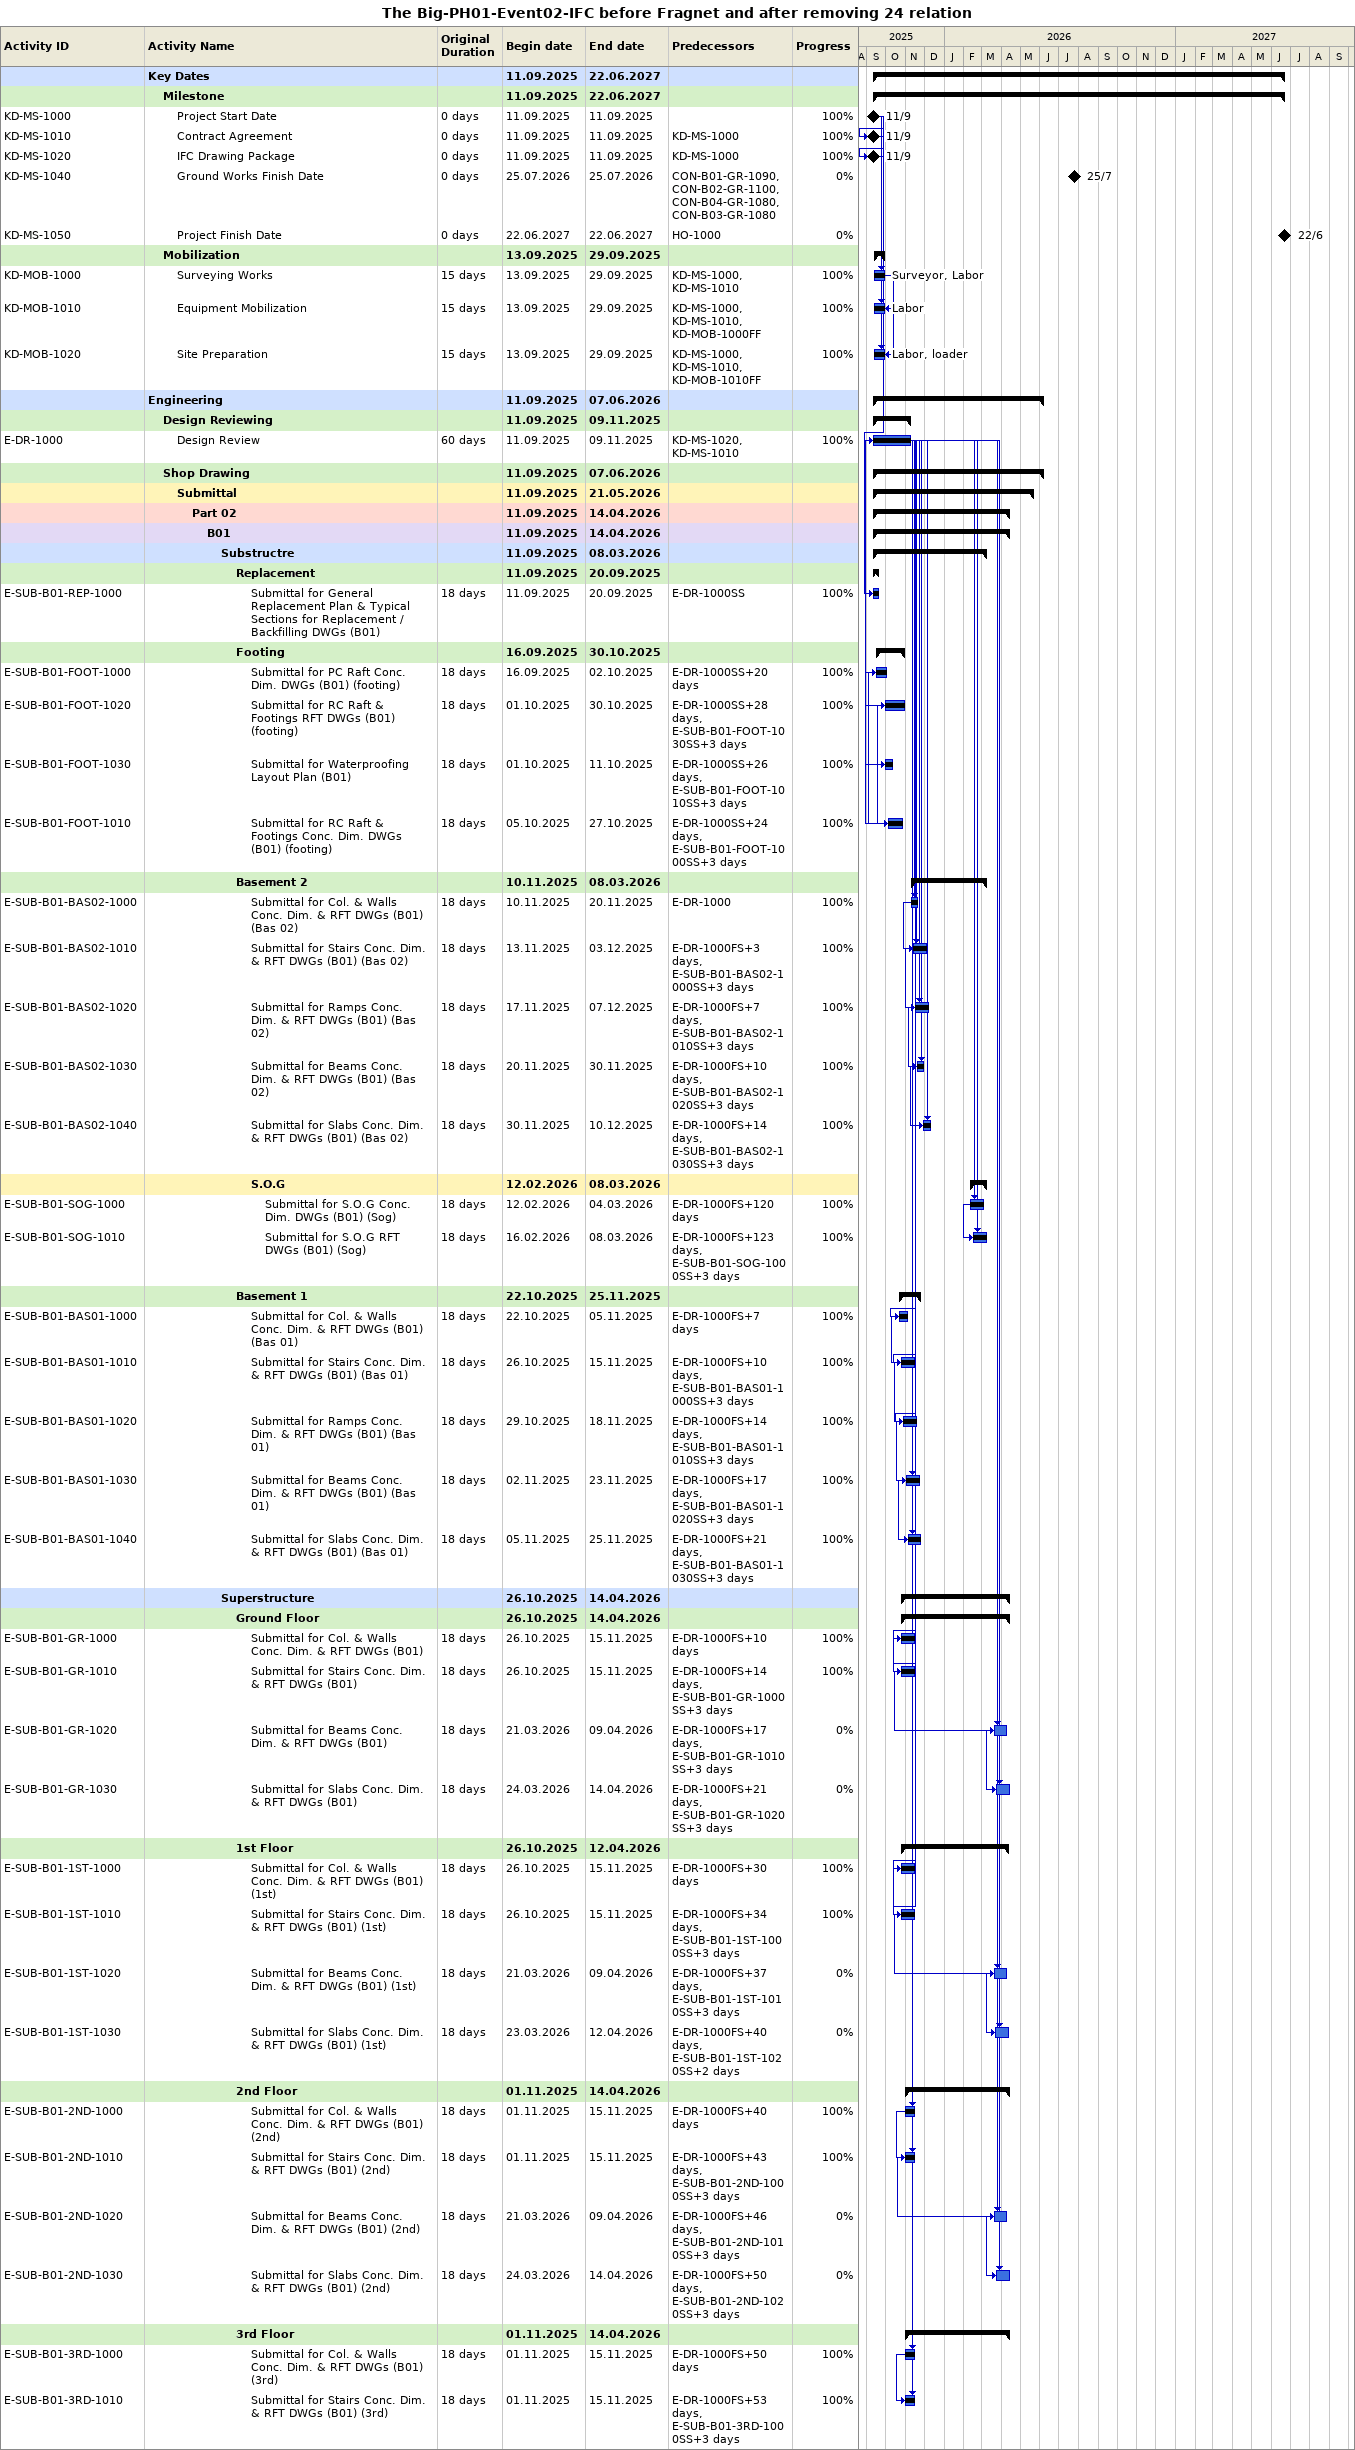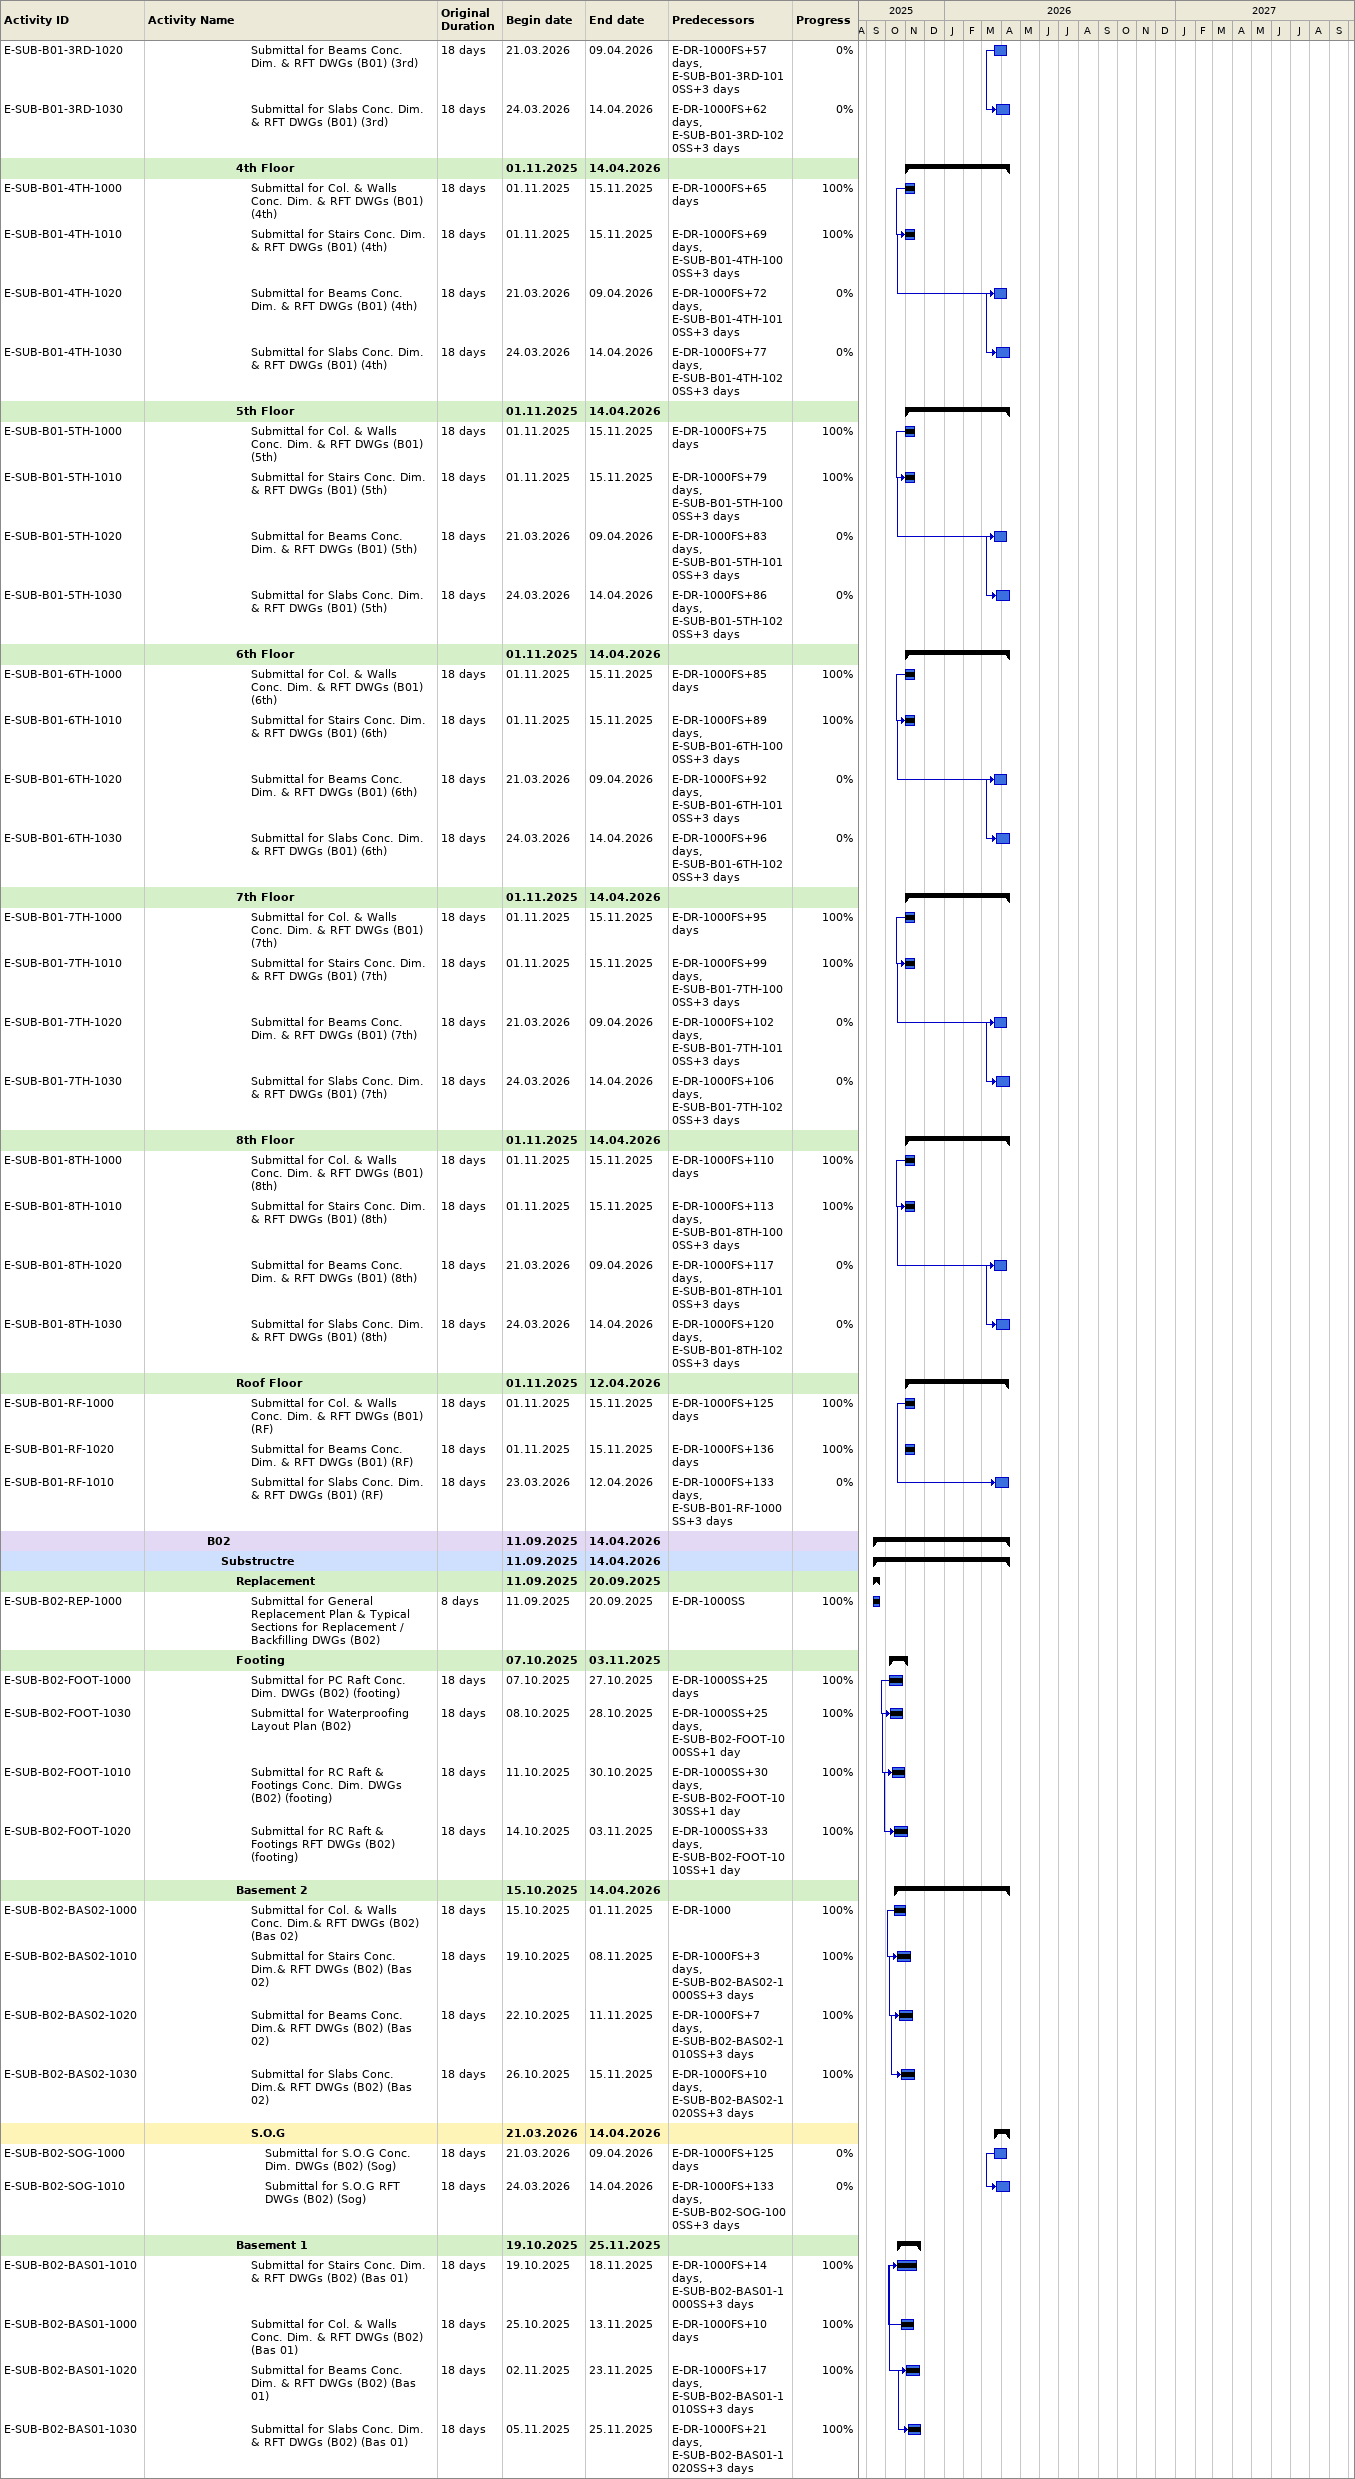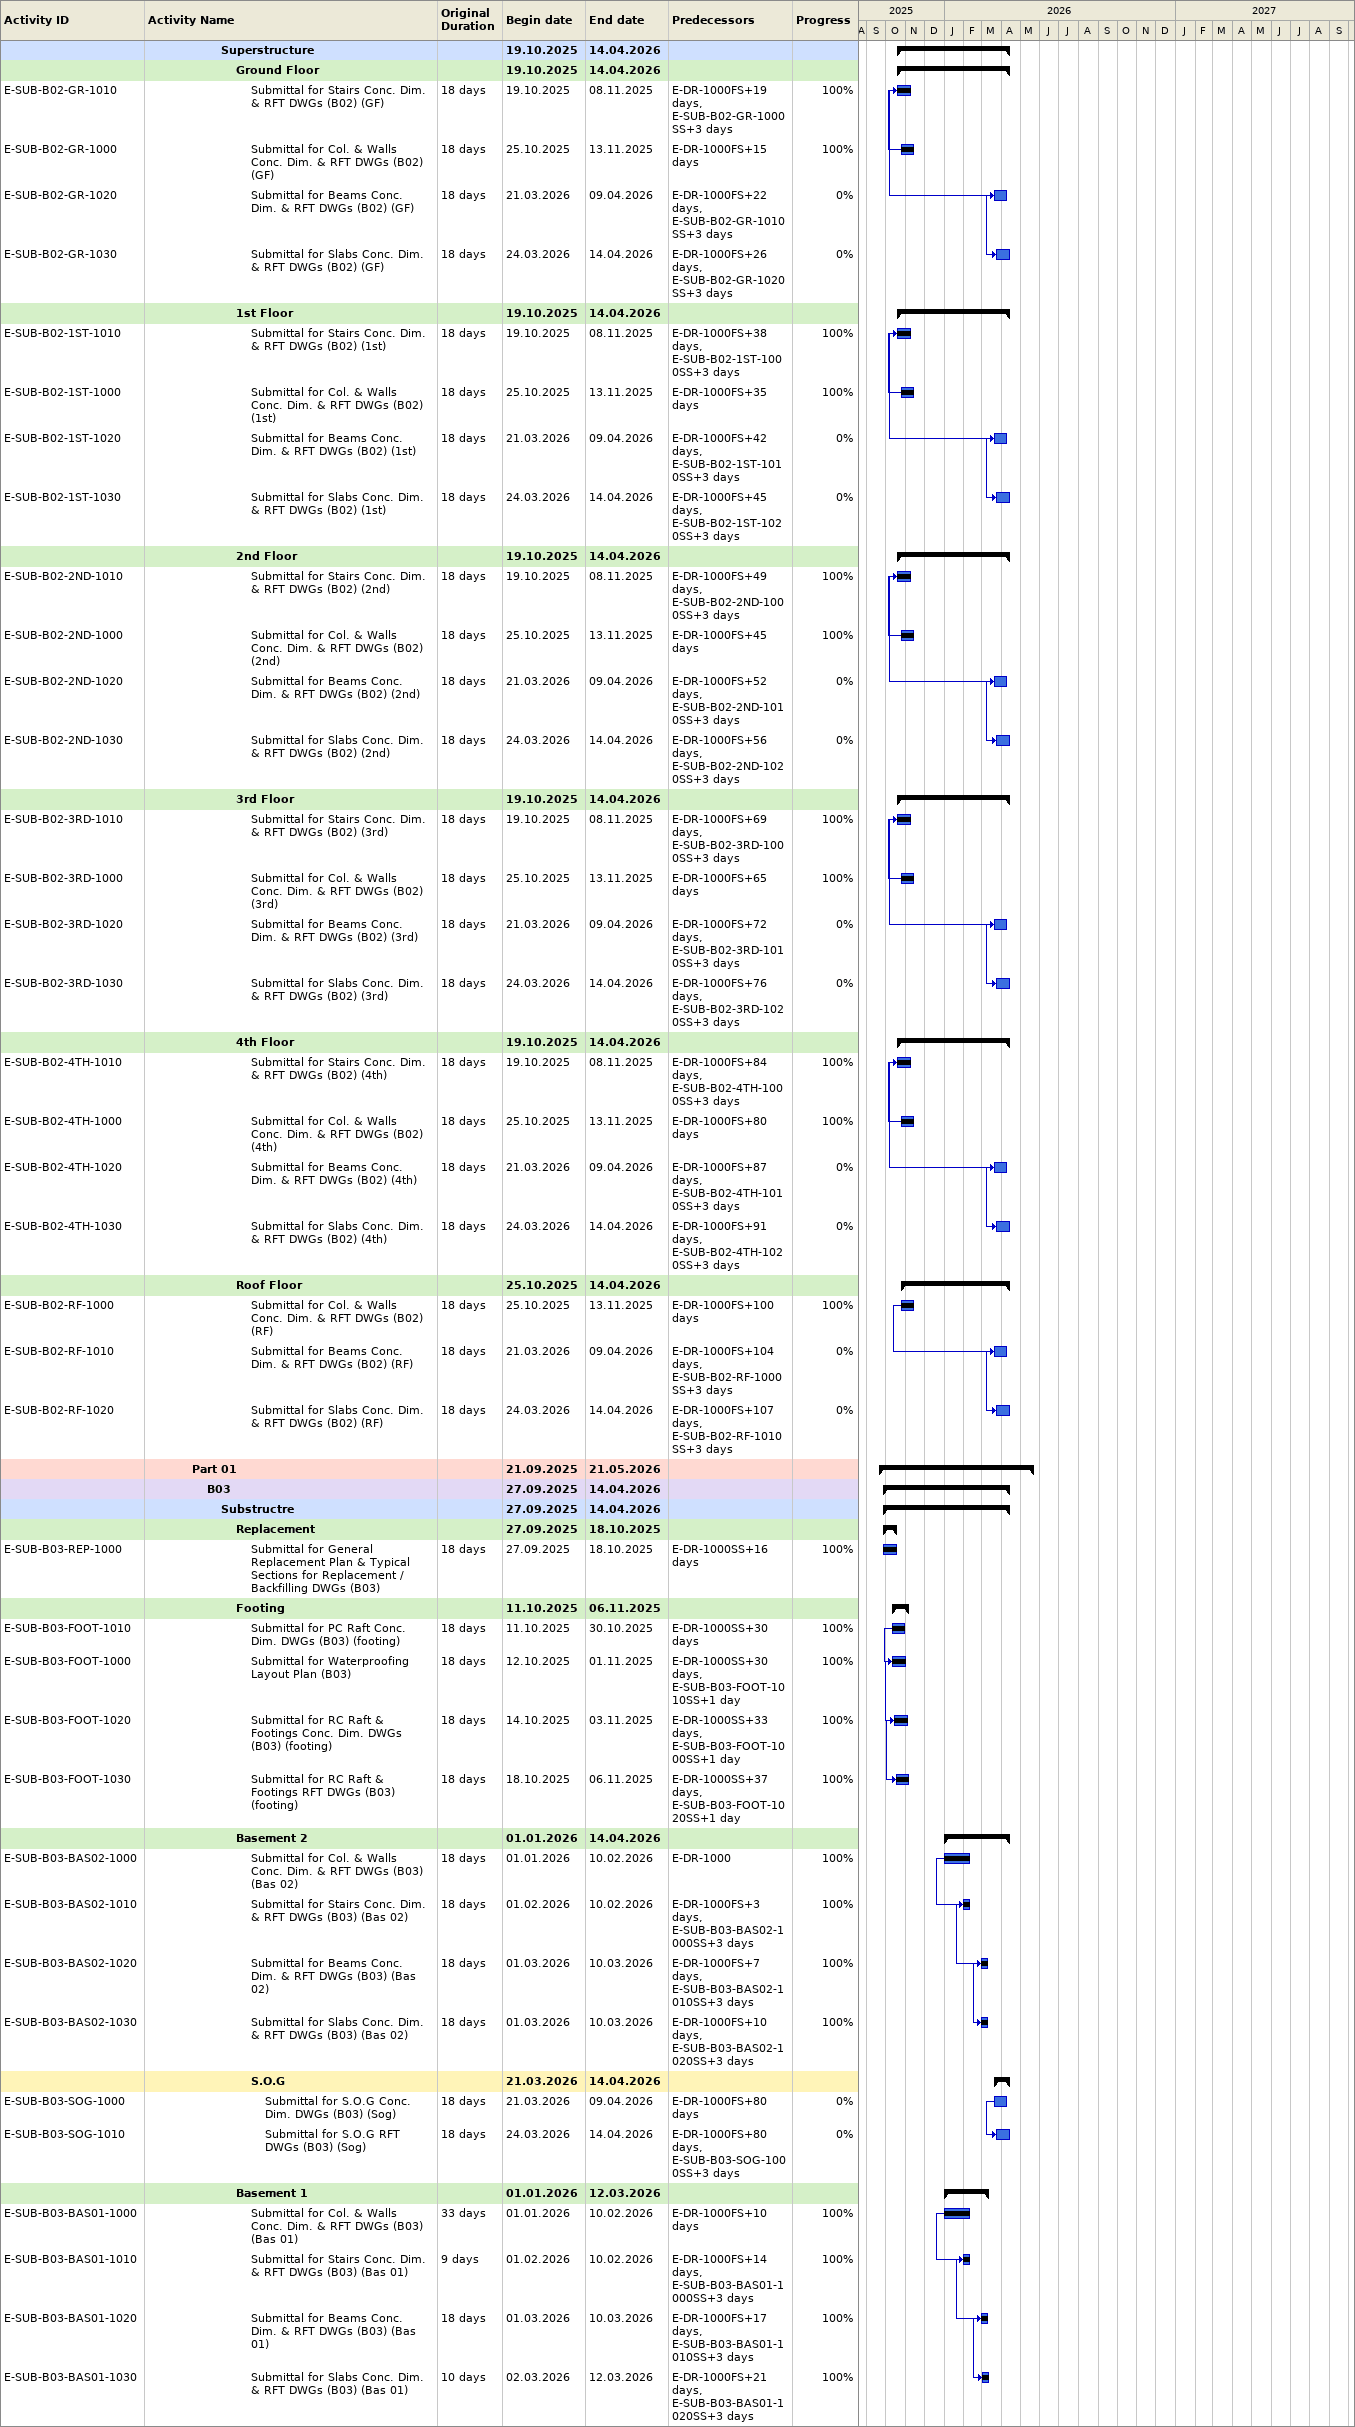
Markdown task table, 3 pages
The Big-PH01-Event02-IFC before Fragnet and after removing 24 relation

| ID | Level | Task | Original duration | Start | Finish | Predecessors | Resources | % complete |
|---|---|---|---|---|---|---|---|---|
|  | 1 | **Key Dates** |  | 2025-09-11 | 2027-06-22 |  |  |  |
|  | 2 | **Milestone** |  | 2025-09-11 | 2027-06-22 |  |  |  |
| KD-MS-1000 | 3 | Project Start Date | 0d | 2025-09-11 | 2025-09-11 |  |  | 100 |
| KD-MS-1010 | 3 | Contract Agreement | 0d | 2025-09-11 | 2025-09-11 | KD-MS-1000 |  | 100 |
| KD-MS-1020 | 3 | IFC Drawing Package | 0d | 2025-09-11 | 2025-09-11 | KD-MS-1000 |  | 100 |
| KD-MS-1040 | 3 | Ground Works Finish Date | 0d | 2026-07-25 | 2026-07-25 | CON-B01-GR-1090, CON-B02-GR-1100, CON-B04-GR-1080, CON-B03-GR-1080 |  | 0 |
| KD-MS-1050 | 3 | Project Finish Date | 0d | 2027-06-22 | 2027-06-22 | HO-1000 |  | 0 |
|  | 2 | **Mobilization** |  | 2025-09-13 | 2025-09-29 |  |  |  |
| KD-MOB-1000 | 3 | Surveying Works | 15d | 2025-09-13 | 2025-09-29 | KD-MS-1000, KD-MS-1010 | Surveyor, Labor | 100 |
| KD-MOB-1010 | 3 | Equipment Mobilization | 15d | 2025-09-13 | 2025-09-29 | KD-MS-1000, KD-MS-1010, KD-MOB-1000FF | Labor | 100 |
| KD-MOB-1020 | 3 | Site Preparation | 15d | 2025-09-13 | 2025-09-29 | KD-MS-1000, KD-MS-1010, KD-MOB-1010FF | Labor, loader | 100 |
|  | 1 | **Engineering** |  | 2025-09-11 | 2026-06-07 |  |  |  |
|  | 2 | **Design Reviewing** |  | 2025-09-11 | 2025-11-09 |  |  |  |
| E-DR-1000 | 3 | Design Review | 60d | 2025-09-11 | 2025-11-09 | KD-MS-1020, KD-MS-1010 |  | 100 |
|  | 2 | **Shop Drawing** |  | 2025-09-11 | 2026-06-07 |  |  |  |
|  | 3 | **Submittal** |  | 2025-09-11 | 2026-05-21 |  |  |  |
|  | 4 | **Part 02** |  | 2025-09-11 | 2026-04-14 |  |  |  |
|  | 5 | **B01** |  | 2025-09-11 | 2026-04-14 |  |  |  |
|  | 6 | **Substructre** |  | 2025-09-11 | 2026-03-08 |  |  |  |
|  | 7 | **Replacement** |  | 2025-09-11 | 2025-09-20 |  |  |  |
| E-SUB-B01-REP-1000 | 8 | Submittal for General Replacement Plan & Typical Sections for Replacement / Backfilling DWGs (B01) | 18d | 2025-09-11 | 2025-09-20 | E-DR-1000SS |  | 100 |
|  | 7 | **Footing** |  | 2025-09-16 | 2025-10-30 |  |  |  |
| E-SUB-B01-FOOT-1000 | 8 | Submittal for PC Raft Conc. Dim. DWGs (B01) (footing) | 18d | 2025-09-16 | 2025-10-02 | E-DR-1000SS+20d |  | 100 |
| E-SUB-B01-FOOT-1020 | 8 | Submittal for RC Raft & Footings RFT DWGs (B01) (footing) | 18d | 2025-10-01 | 2025-10-30 | E-DR-1000SS+28d, E-SUB-B01-FOOT-1030SS+3d |  | 100 |
| E-SUB-B01-FOOT-1030 | 8 | Submittal for Waterproofing Layout Plan (B01) | 18d | 2025-10-01 | 2025-10-11 | E-DR-1000SS+26d, E-SUB-B01-FOOT-1010SS+3d |  | 100 |
| E-SUB-B01-FOOT-1010 | 8 | Submittal for RC Raft & Footings Conc. Dim. DWGs (B01) (footing) | 18d | 2025-10-05 | 2025-10-27 | E-DR-1000SS+24d, E-SUB-B01-FOOT-1000SS+3d |  | 100 |
|  | 7 | **Basement 2** |  | 2025-11-10 | 2026-03-08 |  |  |  |
| E-SUB-B01-BAS02-1000 | 8 | Submittal for Col. & Walls Conc. Dim. & RFT DWGs (B01) (Bas 02) | 18d | 2025-11-10 | 2025-11-20 | E-DR-1000 |  | 100 |
| E-SUB-B01-BAS02-1010 | 8 | Submittal for Stairs Conc. Dim. & RFT DWGs (B01) (Bas 02) | 18d | 2025-11-13 | 2025-12-03 | E-DR-1000FS+3d, E-SUB-B01-BAS02-1000SS+3d |  | 100 |
| E-SUB-B01-BAS02-1020 | 8 | Submittal for Ramps Conc. Dim. & RFT DWGs (B01) (Bas 02) | 18d | 2025-11-17 | 2025-12-07 | E-DR-1000FS+7d, E-SUB-B01-BAS02-1010SS+3d |  | 100 |
| E-SUB-B01-BAS02-1030 | 8 | Submittal for Beams Conc. Dim. & RFT DWGs (B01) (Bas 02) | 18d | 2025-11-20 | 2025-11-30 | E-DR-1000FS+10d, E-SUB-B01-BAS02-1020SS+3d |  | 100 |
| E-SUB-B01-BAS02-1040 | 8 | Submittal for Slabs Conc. Dim. & RFT DWGs (B01) (Bas 02) | 18d | 2025-11-30 | 2025-12-10 | E-DR-1000FS+14d, E-SUB-B01-BAS02-1030SS+3d |  | 100 |
|  | 8 | **S.O.G** |  | 2026-02-12 | 2026-03-08 |  |  |  |
| E-SUB-B01-SOG-1000 | 9 | Submittal for S.O.G Conc. Dim. DWGs (B01) (Sog) | 18d | 2026-02-12 | 2026-03-04 | E-DR-1000FS+120d |  | 100 |
| E-SUB-B01-SOG-1010 | 9 | Submittal for S.O.G RFT DWGs (B01) (Sog) | 18d | 2026-02-16 | 2026-03-08 | E-DR-1000FS+123d, E-SUB-B01-SOG-1000SS+3d |  | 100 |
|  | 7 | **Basement 1** |  | 2025-10-22 | 2025-11-25 |  |  |  |
| E-SUB-B01-BAS01-1000 | 8 | Submittal for Col. & Walls Conc. Dim. & RFT DWGs (B01) (Bas 01) | 18d | 2025-10-22 | 2025-11-05 | E-DR-1000FS+7d |  | 100 |
| E-SUB-B01-BAS01-1010 | 8 | Submittal for Stairs Conc. Dim. & RFT DWGs (B01) (Bas 01) | 18d | 2025-10-26 | 2025-11-15 | E-DR-1000FS+10d, E-SUB-B01-BAS01-1000SS+3d |  | 100 |
| E-SUB-B01-BAS01-1020 | 8 | Submittal for Ramps Conc. Dim. & RFT DWGs (B01) (Bas 01) | 18d | 2025-10-29 | 2025-11-18 | E-DR-1000FS+14d, E-SUB-B01-BAS01-1010SS+3d |  | 100 |
| E-SUB-B01-BAS01-1030 | 8 | Submittal for Beams Conc. Dim. & RFT DWGs (B01) (Bas 01) | 18d | 2025-11-02 | 2025-11-23 | E-DR-1000FS+17d, E-SUB-B01-BAS01-1020SS+3d |  | 100 |
| E-SUB-B01-BAS01-1040 | 8 | Submittal for Slabs Conc. Dim. & RFT DWGs (B01) (Bas 01) | 18d | 2025-11-05 | 2025-11-25 | E-DR-1000FS+21d, E-SUB-B01-BAS01-1030SS+3d |  | 100 |
|  | 6 | **Superstructure** |  | 2025-10-26 | 2026-04-14 |  |  |  |
|  | 7 | **Ground Floor** |  | 2025-10-26 | 2026-04-14 |  |  |  |
| E-SUB-B01-GR-1000 | 8 | Submittal for Col. & Walls Conc. Dim. & RFT DWGs (B01) | 18d | 2025-10-26 | 2025-11-15 | E-DR-1000FS+10d |  | 100 |
| E-SUB-B01-GR-1010 | 8 | Submittal for Stairs Conc. Dim. & RFT DWGs (B01) | 18d | 2025-10-26 | 2025-11-15 | E-DR-1000FS+14d, E-SUB-B01-GR-1000SS+3d |  | 100 |
| E-SUB-B01-GR-1020 | 8 | Submittal for Beams Conc. Dim. & RFT DWGs (B01) | 18d | 2026-03-21 | 2026-04-09 | E-DR-1000FS+17d, E-SUB-B01-GR-1010SS+3d |  | 0 |
| E-SUB-B01-GR-1030 | 8 | Submittal for Slabs Conc. Dim. & RFT DWGs (B01) | 18d | 2026-03-24 | 2026-04-14 | E-DR-1000FS+21d, E-SUB-B01-GR-1020SS+3d |  | 0 |
|  | 7 | **1st Floor** |  | 2025-10-26 | 2026-04-12 |  |  |  |
| E-SUB-B01-1ST-1000 | 8 | Submittal for Col. & Walls Conc. Dim. & RFT DWGs (B01) (1st) | 18d | 2025-10-26 | 2025-11-15 | E-DR-1000FS+30d |  | 100 |
| E-SUB-B01-1ST-1010 | 8 | Submittal for Stairs Conc. Dim. & RFT DWGs (B01) (1st) | 18d | 2025-10-26 | 2025-11-15 | E-DR-1000FS+34d, E-SUB-B01-1ST-1000SS+3d |  | 100 |
| E-SUB-B01-1ST-1020 | 8 | Submittal for Beams Conc. Dim. & RFT DWGs (B01) (1st) | 18d | 2026-03-21 | 2026-04-09 | E-DR-1000FS+37d, E-SUB-B01-1ST-1010SS+3d |  | 0 |
| E-SUB-B01-1ST-1030 | 8 | Submittal for Slabs Conc. Dim. & RFT DWGs (B01) (1st) | 18d | 2026-03-23 | 2026-04-12 | E-DR-1000FS+40d, E-SUB-B01-1ST-1020SS+2d |  | 0 |
|  | 7 | **2nd Floor** |  | 2025-11-01 | 2026-04-14 |  |  |  |
| E-SUB-B01-2ND-1000 | 8 | Submittal for Col. & Walls Conc. Dim. & RFT DWGs (B01) (2nd) | 18d | 2025-11-01 | 2025-11-15 | E-DR-1000FS+40d |  | 100 |
| E-SUB-B01-2ND-1010 | 8 | Submittal for Stairs Conc. Dim. & RFT DWGs (B01) (2nd) | 18d | 2025-11-01 | 2025-11-15 | E-DR-1000FS+43d, E-SUB-B01-2ND-1000SS+3d |  | 100 |
| E-SUB-B01-2ND-1020 | 8 | Submittal for Beams Conc. Dim. & RFT DWGs (B01) (2nd) | 18d | 2026-03-21 | 2026-04-09 | E-DR-1000FS+46d, E-SUB-B01-2ND-1010SS+3d |  | 0 |
| E-SUB-B01-2ND-1030 | 8 | Submittal for Slabs Conc. Dim. & RFT DWGs (B01) (2nd) | 18d | 2026-03-24 | 2026-04-14 | E-DR-1000FS+50d, E-SUB-B01-2ND-1020SS+3d |  | 0 |
|  | 7 | **3rd Floor** |  | 2025-11-01 | 2026-04-14 |  |  |  |
| E-SUB-B01-3RD-1000 | 8 | Submittal for Col. & Walls Conc. Dim. & RFT DWGs (B01) (3rd) | 18d | 2025-11-01 | 2025-11-15 | E-DR-1000FS+50d |  | 100 |
| E-SUB-B01-3RD-1010 | 8 | Submittal for Stairs Conc. Dim. & RFT DWGs (B01) (3rd) | 18d | 2025-11-01 | 2025-11-15 | E-DR-1000FS+53d, E-SUB-B01-3RD-1000SS+3d |  | 100 |
| E-SUB-B01-3RD-1020 | 8 | Submittal for Beams Conc. Dim. & RFT DWGs (B01) (3rd) | 18d | 2026-03-21 | 2026-04-09 | E-DR-1000FS+57d, E-SUB-B01-3RD-1010SS+3d |  | 0 |
| E-SUB-B01-3RD-1030 | 8 | Submittal for Slabs Conc. Dim. & RFT DWGs (B01) (3rd) | 18d | 2026-03-24 | 2026-04-14 | E-DR-1000FS+62d, E-SUB-B01-3RD-1020SS+3d |  | 0 |
|  | 7 | **4th Floor** |  | 2025-11-01 | 2026-04-14 |  |  |  |
| E-SUB-B01-4TH-1000 | 8 | Submittal for Col. & Walls Conc. Dim. & RFT DWGs (B01) (4th) | 18d | 2025-11-01 | 2025-11-15 | E-DR-1000FS+65d |  | 100 |
| E-SUB-B01-4TH-1010 | 8 | Submittal for Stairs Conc. Dim. & RFT DWGs (B01) (4th) | 18d | 2025-11-01 | 2025-11-15 | E-DR-1000FS+69d, E-SUB-B01-4TH-1000SS+3d |  | 100 |
| E-SUB-B01-4TH-1020 | 8 | Submittal for Beams Conc. Dim. & RFT DWGs (B01) (4th) | 18d | 2026-03-21 | 2026-04-09 | E-DR-1000FS+72d, E-SUB-B01-4TH-1010SS+3d |  | 0 |
| E-SUB-B01-4TH-1030 | 8 | Submittal for Slabs Conc. Dim. & RFT DWGs (B01) (4th) | 18d | 2026-03-24 | 2026-04-14 | E-DR-1000FS+77d, E-SUB-B01-4TH-1020SS+3d |  | 0 |
|  | 7 | **5th Floor** |  | 2025-11-01 | 2026-04-14 |  |  |  |
| E-SUB-B01-5TH-1000 | 8 | Submittal for Col. & Walls Conc. Dim. & RFT DWGs (B01) (5th) | 18d | 2025-11-01 | 2025-11-15 | E-DR-1000FS+75d |  | 100 |
| E-SUB-B01-5TH-1010 | 8 | Submittal for Stairs Conc. Dim. & RFT DWGs (B01) (5th) | 18d | 2025-11-01 | 2025-11-15 | E-DR-1000FS+79d, E-SUB-B01-5TH-1000SS+3d |  | 100 |
| E-SUB-B01-5TH-1020 | 8 | Submittal for Beams Conc. Dim. & RFT DWGs (B01) (5th) | 18d | 2026-03-21 | 2026-04-09 | E-DR-1000FS+83d, E-SUB-B01-5TH-1010SS+3d |  | 0 |
| E-SUB-B01-5TH-1030 | 8 | Submittal for Slabs Conc. Dim. & RFT DWGs (B01) (5th) | 18d | 2026-03-24 | 2026-04-14 | E-DR-1000FS+86d, E-SUB-B01-5TH-1020SS+3d |  | 0 |
|  | 7 | **6th Floor** |  | 2025-11-01 | 2026-04-14 |  |  |  |
| E-SUB-B01-6TH-1000 | 8 | Submittal for Col. & Walls Conc. Dim. & RFT DWGs (B01) (6th) | 18d | 2025-11-01 | 2025-11-15 | E-DR-1000FS+85d |  | 100 |
| E-SUB-B01-6TH-1010 | 8 | Submittal for Stairs Conc. Dim. & RFT DWGs (B01) (6th) | 18d | 2025-11-01 | 2025-11-15 | E-DR-1000FS+89d, E-SUB-B01-6TH-1000SS+3d |  | 100 |
| E-SUB-B01-6TH-1020 | 8 | Submittal for Beams Conc. Dim. & RFT DWGs (B01) (6th) | 18d | 2026-03-21 | 2026-04-09 | E-DR-1000FS+92d, E-SUB-B01-6TH-1010SS+3d |  | 0 |
| E-SUB-B01-6TH-1030 | 8 | Submittal for Slabs Conc. Dim. & RFT DWGs (B01) (6th) | 18d | 2026-03-24 | 2026-04-14 | E-DR-1000FS+96d, E-SUB-B01-6TH-1020SS+3d |  | 0 |
|  | 7 | **7th Floor** |  | 2025-11-01 | 2026-04-14 |  |  |  |
| E-SUB-B01-7TH-1000 | 8 | Submittal for Col. & Walls Conc. Dim. & RFT DWGs (B01) (7th) | 18d | 2025-11-01 | 2025-11-15 | E-DR-1000FS+95d |  | 100 |
| E-SUB-B01-7TH-1010 | 8 | Submittal for Stairs Conc. Dim. & RFT DWGs (B01) (7th) | 18d | 2025-11-01 | 2025-11-15 | E-DR-1000FS+99d, E-SUB-B01-7TH-1000SS+3d |  | 100 |
| E-SUB-B01-7TH-1020 | 8 | Submittal for Beams Conc. Dim. & RFT DWGs (B01) (7th) | 18d | 2026-03-21 | 2026-04-09 | E-DR-1000FS+102d, E-SUB-B01-7TH-1010SS+3d |  | 0 |
| E-SUB-B01-7TH-1030 | 8 | Submittal for Slabs Conc. Dim. & RFT DWGs (B01) (7th) | 18d | 2026-03-24 | 2026-04-14 | E-DR-1000FS+106d, E-SUB-B01-7TH-1020SS+3d |  | 0 |
|  | 7 | **8th Floor** |  | 2025-11-01 | 2026-04-14 |  |  |  |
| E-SUB-B01-8TH-1000 | 8 | Submittal for Col. & Walls Conc. Dim. & RFT DWGs (B01) (8th) | 18d | 2025-11-01 | 2025-11-15 | E-DR-1000FS+110d |  | 100 |
| E-SUB-B01-8TH-1010 | 8 | Submittal for Stairs Conc. Dim. & RFT DWGs (B01) (8th) | 18d | 2025-11-01 | 2025-11-15 | E-DR-1000FS+113d, E-SUB-B01-8TH-1000SS+3d |  | 100 |
| E-SUB-B01-8TH-1020 | 8 | Submittal for Beams Conc. Dim. & RFT DWGs (B01) (8th) | 18d | 2026-03-21 | 2026-04-09 | E-DR-1000FS+117d, E-SUB-B01-8TH-1010SS+3d |  | 0 |
| E-SUB-B01-8TH-1030 | 8 | Submittal for Slabs Conc. Dim. & RFT DWGs (B01) (8th) | 18d | 2026-03-24 | 2026-04-14 | E-DR-1000FS+120d, E-SUB-B01-8TH-1020SS+3d |  | 0 |
|  | 7 | **Roof Floor** |  | 2025-11-01 | 2026-04-12 |  |  |  |
| E-SUB-B01-RF-1000 | 8 | Submittal for Col. & Walls Conc. Dim. & RFT DWGs (B01) (RF) | 18d | 2025-11-01 | 2025-11-15 | E-DR-1000FS+125d |  | 100 |
| E-SUB-B01-RF-1020 | 8 | Submittal for Beams Conc. Dim. & RFT DWGs (B01) (RF) | 18d | 2025-11-01 | 2025-11-15 | E-DR-1000FS+136d |  | 100 |
| E-SUB-B01-RF-1010 | 8 | Submittal for Slabs Conc. Dim. & RFT DWGs (B01) (RF) | 18d | 2026-03-23 | 2026-04-12 | E-DR-1000FS+133d, E-SUB-B01-RF-1000SS+3d |  | 0 |
|  | 5 | **B02** |  | 2025-09-11 | 2026-04-14 |  |  |  |
|  | 6 | **Substructre** |  | 2025-09-11 | 2026-04-14 |  |  |  |
|  | 7 | **Replacement** |  | 2025-09-11 | 2025-09-20 |  |  |  |
| E-SUB-B02-REP-1000 | 8 | Submittal for General Replacement Plan & Typical Sections for Replacement / Backfilling DWGs (B02) | 8d | 2025-09-11 | 2025-09-20 | E-DR-1000SS |  | 100 |
|  | 7 | **Footing** |  | 2025-10-07 | 2025-11-03 |  |  |  |
| E-SUB-B02-FOOT-1000 | 8 | Submittal for PC Raft Conc. Dim. DWGs (B02) (footing) | 18d | 2025-10-07 | 2025-10-27 | E-DR-1000SS+25d |  | 100 |
| E-SUB-B02-FOOT-1030 | 8 | Submittal for Waterproofing Layout Plan (B02) | 18d | 2025-10-08 | 2025-10-28 | E-DR-1000SS+25d, E-SUB-B02-FOOT-1000SS+1d |  | 100 |
| E-SUB-B02-FOOT-1010 | 8 | Submittal for RC Raft & Footings Conc. Dim. DWGs (B02) (footing) | 18d | 2025-10-11 | 2025-10-30 | E-DR-1000SS+30d, E-SUB-B02-FOOT-1030SS+1d |  | 100 |
| E-SUB-B02-FOOT-1020 | 8 | Submittal for RC Raft & Footings RFT DWGs (B02) (footing) | 18d | 2025-10-14 | 2025-11-03 | E-DR-1000SS+33d, E-SUB-B02-FOOT-1010SS+1d |  | 100 |
|  | 7 | **Basement 2** |  | 2025-10-15 | 2026-04-14 |  |  |  |
| E-SUB-B02-BAS02-1000 | 8 | Submittal for Col. & Walls Conc. Dim.& RFT DWGs (B02) (Bas 02) | 18d | 2025-10-15 | 2025-11-01 | E-DR-1000 |  | 100 |
| E-SUB-B02-BAS02-1010 | 8 | Submittal for Stairs Conc. Dim.& RFT DWGs (B02) (Bas 02) | 18d | 2025-10-19 | 2025-11-08 | E-DR-1000FS+3d, E-SUB-B02-BAS02-1000SS+3d |  | 100 |
| E-SUB-B02-BAS02-1020 | 8 | Submittal for Beams Conc. Dim.& RFT DWGs (B02) (Bas 02) | 18d | 2025-10-22 | 2025-11-11 | E-DR-1000FS+7d, E-SUB-B02-BAS02-1010SS+3d |  | 100 |
| E-SUB-B02-BAS02-1030 | 8 | Submittal for Slabs Conc. Dim.& RFT DWGs (B02) (Bas 02) | 18d | 2025-10-26 | 2025-11-15 | E-DR-1000FS+10d, E-SUB-B02-BAS02-1020SS+3d |  | 100 |
|  | 8 | **S.O.G** |  | 2026-03-21 | 2026-04-14 |  |  |  |
| E-SUB-B02-SOG-1000 | 9 | Submittal for S.O.G Conc. Dim. DWGs (B02) (Sog) | 18d | 2026-03-21 | 2026-04-09 | E-DR-1000FS+125d |  | 0 |
| E-SUB-B02-SOG-1010 | 9 | Submittal for S.O.G RFT DWGs (B02) (Sog) | 18d | 2026-03-24 | 2026-04-14 | E-DR-1000FS+133d, E-SUB-B02-SOG-1000SS+3d |  | 0 |
|  | 7 | **Basement 1** |  | 2025-10-19 | 2025-11-25 |  |  |  |
| E-SUB-B02-BAS01-1010 | 8 | Submittal for Stairs Conc. Dim. & RFT DWGs (B02) (Bas 01) | 18d | 2025-10-19 | 2025-11-18 | E-DR-1000FS+14d, E-SUB-B02-BAS01-1000SS+3d |  | 100 |
| E-SUB-B02-BAS01-1000 | 8 | Submittal for Col. & Walls Conc. Dim. & RFT DWGs (B02) (Bas 01) | 18d | 2025-10-25 | 2025-11-13 | E-DR-1000FS+10d |  | 100 |
| E-SUB-B02-BAS01-1020 | 8 | Submittal for Beams Conc. Dim. & RFT DWGs (B02) (Bas 01) | 18d | 2025-11-02 | 2025-11-23 | E-DR-1000FS+17d, E-SUB-B02-BAS01-1010SS+3d |  | 100 |
| E-SUB-B02-BAS01-1030 | 8 | Submittal for Slabs Conc. Dim. & RFT DWGs (B02) (Bas 01) | 18d | 2025-11-05 | 2025-11-25 | E-DR-1000FS+21d, E-SUB-B02-BAS01-1020SS+3d |  | 100 |
|  | 6 | **Superstructure** |  | 2025-10-19 | 2026-04-14 |  |  |  |
|  | 7 | **Ground Floor** |  | 2025-10-19 | 2026-04-14 |  |  |  |
| E-SUB-B02-GR-1010 | 8 | Submittal for Stairs Conc. Dim. & RFT DWGs (B02) (GF) | 18d | 2025-10-19 | 2025-11-08 | E-DR-1000FS+19d, E-SUB-B02-GR-1000SS+3d |  | 100 |
| E-SUB-B02-GR-1000 | 8 | Submittal for Col. & Walls Conc. Dim. & RFT DWGs (B02) (GF) | 18d | 2025-10-25 | 2025-11-13 | E-DR-1000FS+15d |  | 100 |
| E-SUB-B02-GR-1020 | 8 | Submittal for Beams Conc. Dim. & RFT DWGs (B02) (GF) | 18d | 2026-03-21 | 2026-04-09 | E-DR-1000FS+22d, E-SUB-B02-GR-1010SS+3d |  | 0 |
| E-SUB-B02-GR-1030 | 8 | Submittal for Slabs Conc. Dim. & RFT DWGs (B02) (GF) | 18d | 2026-03-24 | 2026-04-14 | E-DR-1000FS+26d, E-SUB-B02-GR-1020SS+3d |  | 0 |
|  | 7 | **1st Floor** |  | 2025-10-19 | 2026-04-14 |  |  |  |
| E-SUB-B02-1ST-1010 | 8 | Submittal for Stairs Conc. Dim. & RFT DWGs (B02) (1st) | 18d | 2025-10-19 | 2025-11-08 | E-DR-1000FS+38d, E-SUB-B02-1ST-1000SS+3d |  | 100 |
| E-SUB-B02-1ST-1000 | 8 | Submittal for Col. & Walls Conc. Dim. & RFT DWGs (B02) (1st) | 18d | 2025-10-25 | 2025-11-13 | E-DR-1000FS+35d |  | 100 |
| E-SUB-B02-1ST-1020 | 8 | Submittal for Beams Conc. Dim. & RFT DWGs (B02) (1st) | 18d | 2026-03-21 | 2026-04-09 | E-DR-1000FS+42d, E-SUB-B02-1ST-1010SS+3d |  | 0 |
| E-SUB-B02-1ST-1030 | 8 | Submittal for Slabs Conc. Dim. & RFT DWGs (B02) (1st) | 18d | 2026-03-24 | 2026-04-14 | E-DR-1000FS+45d, E-SUB-B02-1ST-1020SS+3d |  | 0 |
|  | 7 | **2nd Floor** |  | 2025-10-19 | 2026-04-14 |  |  |  |
| E-SUB-B02-2ND-1010 | 8 | Submittal for Stairs Conc. Dim. & RFT DWGs (B02) (2nd) | 18d | 2025-10-19 | 2025-11-08 | E-DR-1000FS+49d, E-SUB-B02-2ND-1000SS+3d |  | 100 |
| E-SUB-B02-2ND-1000 | 8 | Submittal for Col. & Walls Conc. Dim. & RFT DWGs (B02) (2nd) | 18d | 2025-10-25 | 2025-11-13 | E-DR-1000FS+45d |  | 100 |
| E-SUB-B02-2ND-1020 | 8 | Submittal for Beams Conc. Dim. & RFT DWGs (B02) (2nd) | 18d | 2026-03-21 | 2026-04-09 | E-DR-1000FS+52d, E-SUB-B02-2ND-1010SS+3d |  | 0 |
| E-SUB-B02-2ND-1030 | 8 | Submittal for Slabs Conc. Dim. & RFT DWGs (B02) (2nd) | 18d | 2026-03-24 | 2026-04-14 | E-DR-1000FS+56d, E-SUB-B02-2ND-1020SS+3d |  | 0 |
|  | 7 | **3rd Floor** |  | 2025-10-19 | 2026-04-14 |  |  |  |
| E-SUB-B02-3RD-1010 | 8 | Submittal for Stairs Conc. Dim. & RFT DWGs (B02) (3rd) | 18d | 2025-10-19 | 2025-11-08 | E-DR-1000FS+69d, E-SUB-B02-3RD-1000SS+3d |  | 100 |
| E-SUB-B02-3RD-1000 | 8 | Submittal for Col. & Walls Conc. Dim. & RFT DWGs (B02) (3rd) | 18d | 2025-10-25 | 2025-11-13 | E-DR-1000FS+65d |  | 100 |
| E-SUB-B02-3RD-1020 | 8 | Submittal for Beams Conc. Dim. & RFT DWGs (B02) (3rd) | 18d | 2026-03-21 | 2026-04-09 | E-DR-1000FS+72d, E-SUB-B02-3RD-1010SS+3d |  | 0 |
| E-SUB-B02-3RD-1030 | 8 | Submittal for Slabs Conc. Dim. & RFT DWGs (B02) (3rd) | 18d | 2026-03-24 | 2026-04-14 | E-DR-1000FS+76d, E-SUB-B02-3RD-1020SS+3d |  | 0 |
|  | 7 | **4th Floor** |  | 2025-10-19 | 2026-04-14 |  |  |  |
| E-SUB-B02-4TH-1010 | 8 | Submittal for Stairs Conc. Dim. & RFT DWGs (B02) (4th) | 18d | 2025-10-19 | 2025-11-08 | E-DR-1000FS+84d, E-SUB-B02-4TH-1000SS+3d |  | 100 |
| E-SUB-B02-4TH-1000 | 8 | Submittal for Col. & Walls Conc. Dim. & RFT DWGs (B02) (4th) | 18d | 2025-10-25 | 2025-11-13 | E-DR-1000FS+80d |  | 100 |
| E-SUB-B02-4TH-1020 | 8 | Submittal for Beams Conc. Dim. & RFT DWGs (B02) (4th) | 18d | 2026-03-21 | 2026-04-09 | E-DR-1000FS+87d, E-SUB-B02-4TH-1010SS+3d |  | 0 |
| E-SUB-B02-4TH-1030 | 8 | Submittal for Slabs Conc. Dim. & RFT DWGs (B02) (4th) | 18d | 2026-03-24 | 2026-04-14 | E-DR-1000FS+91d, E-SUB-B02-4TH-1020SS+3d |  | 0 |
|  | 7 | **Roof Floor** |  | 2025-10-25 | 2026-04-14 |  |  |  |
| E-SUB-B02-RF-1000 | 8 | Submittal for Col. & Walls Conc. Dim. & RFT DWGs (B02) (RF) | 18d | 2025-10-25 | 2025-11-13 | E-DR-1000FS+100d |  | 100 |
| E-SUB-B02-RF-1010 | 8 | Submittal for Beams Conc. Dim. & RFT DWGs (B02) (RF) | 18d | 2026-03-21 | 2026-04-09 | E-DR-1000FS+104d, E-SUB-B02-RF-1000SS+3d |  | 0 |
| E-SUB-B02-RF-1020 | 8 | Submittal for Slabs Conc. Dim. & RFT DWGs (B02) (RF) | 18d | 2026-03-24 | 2026-04-14 | E-DR-1000FS+107d, E-SUB-B02-RF-1010SS+3d |  | 0 |
|  | 4 | **Part 01** |  | 2025-09-21 | 2026-05-21 |  |  |  |
|  | 5 | **B03** |  | 2025-09-27 | 2026-04-14 |  |  |  |
|  | 6 | **Substructre** |  | 2025-09-27 | 2026-04-14 |  |  |  |
|  | 7 | **Replacement** |  | 2025-09-27 | 2025-10-18 |  |  |  |
| E-SUB-B03-REP-1000 | 8 | Submittal for General Replacement Plan & Typical Sections for Replacement / Backfilling DWGs (B03) | 18d | 2025-09-27 | 2025-10-18 | E-DR-1000SS+16d |  | 100 |
|  | 7 | **Footing** |  | 2025-10-11 | 2025-11-06 |  |  |  |
| E-SUB-B03-FOOT-1010 | 8 | Submittal for PC Raft Conc. Dim. DWGs (B03) (footing) | 18d | 2025-10-11 | 2025-10-30 | E-DR-1000SS+30d |  | 100 |
| E-SUB-B03-FOOT-1000 | 8 | Submittal for Waterproofing Layout Plan (B03) | 18d | 2025-10-12 | 2025-11-01 | E-DR-1000SS+30d, E-SUB-B03-FOOT-1010SS+1d |  | 100 |
| E-SUB-B03-FOOT-1020 | 8 | Submittal for RC Raft & Footings Conc. Dim. DWGs (B03) (footing) | 18d | 2025-10-14 | 2025-11-03 | E-DR-1000SS+33d, E-SUB-B03-FOOT-1000SS+1d |  | 100 |
| E-SUB-B03-FOOT-1030 | 8 | Submittal for RC Raft & Footings RFT DWGs (B03) (footing) | 18d | 2025-10-18 | 2025-11-06 | E-DR-1000SS+37d, E-SUB-B03-FOOT-1020SS+1d |  | 100 |
|  | 7 | **Basement 2** |  | 2026-01-01 | 2026-04-14 |  |  |  |
| E-SUB-B03-BAS02-1000 | 8 | Submittal for Col. & Walls Conc. Dim. & RFT DWGs (B03) (Bas 02) | 18d | 2026-01-01 | 2026-02-10 | E-DR-1000 |  | 100 |
| E-SUB-B03-BAS02-1010 | 8 | Submittal for Stairs Conc. Dim. & RFT DWGs (B03) (Bas 02) | 18d | 2026-02-01 | 2026-02-10 | E-DR-1000FS+3d, E-SUB-B03-BAS02-1000SS+3d |  | 100 |
| E-SUB-B03-BAS02-1020 | 8 | Submittal for Beams Conc. Dim. & RFT DWGs (B03) (Bas 02) | 18d | 2026-03-01 | 2026-03-10 | E-DR-1000FS+7d, E-SUB-B03-BAS02-1010SS+3d |  | 100 |
| E-SUB-B03-BAS02-1030 | 8 | Submittal for Slabs Conc. Dim. & RFT DWGs (B03) (Bas 02) | 18d | 2026-03-01 | 2026-03-10 | E-DR-1000FS+10d, E-SUB-B03-BAS02-1020SS+3d |  | 100 |
|  | 8 | **S.O.G** |  | 2026-03-21 | 2026-04-14 |  |  |  |
| E-SUB-B03-SOG-1000 | 9 | Submittal for S.O.G Conc. Dim. DWGs (B03) (Sog) | 18d | 2026-03-21 | 2026-04-09 | E-DR-1000FS+80d |  | 0 |
| E-SUB-B03-SOG-1010 | 9 | Submittal for S.O.G RFT DWGs (B03) (Sog) | 18d | 2026-03-24 | 2026-04-14 | E-DR-1000FS+80d, E-SUB-B03-SOG-1000SS+3d |  | 0 |
|  | 7 | **Basement 1** |  | 2026-01-01 | 2026-03-12 |  |  |  |
| E-SUB-B03-BAS01-1000 | 8 | Submittal for Col. & Walls Conc. Dim. & RFT DWGs (B03) (Bas 01) | 33d | 2026-01-01 | 2026-02-10 | E-DR-1000FS+10d |  | 100 |
| E-SUB-B03-BAS01-1010 | 8 | Submittal for Stairs Conc. Dim. & RFT DWGs (B03) (Bas 01) | 9d | 2026-02-01 | 2026-02-10 | E-DR-1000FS+14d, E-SUB-B03-BAS01-1000SS+3d |  | 100 |
| E-SUB-B03-BAS01-1020 | 8 | Submittal for Beams Conc. Dim. & RFT DWGs (B03) (Bas 01) | 18d | 2026-03-01 | 2026-03-10 | E-DR-1000FS+17d, E-SUB-B03-BAS01-1010SS+3d |  | 100 |
| E-SUB-B03-BAS01-1030 | 8 | Submittal for Slabs Conc. Dim. & RFT DWGs (B03) (Bas 01) | 10d | 2026-03-02 | 2026-03-12 | E-DR-1000FS+21d, E-SUB-B03-BAS01-1020SS+3d |  | 100 |
